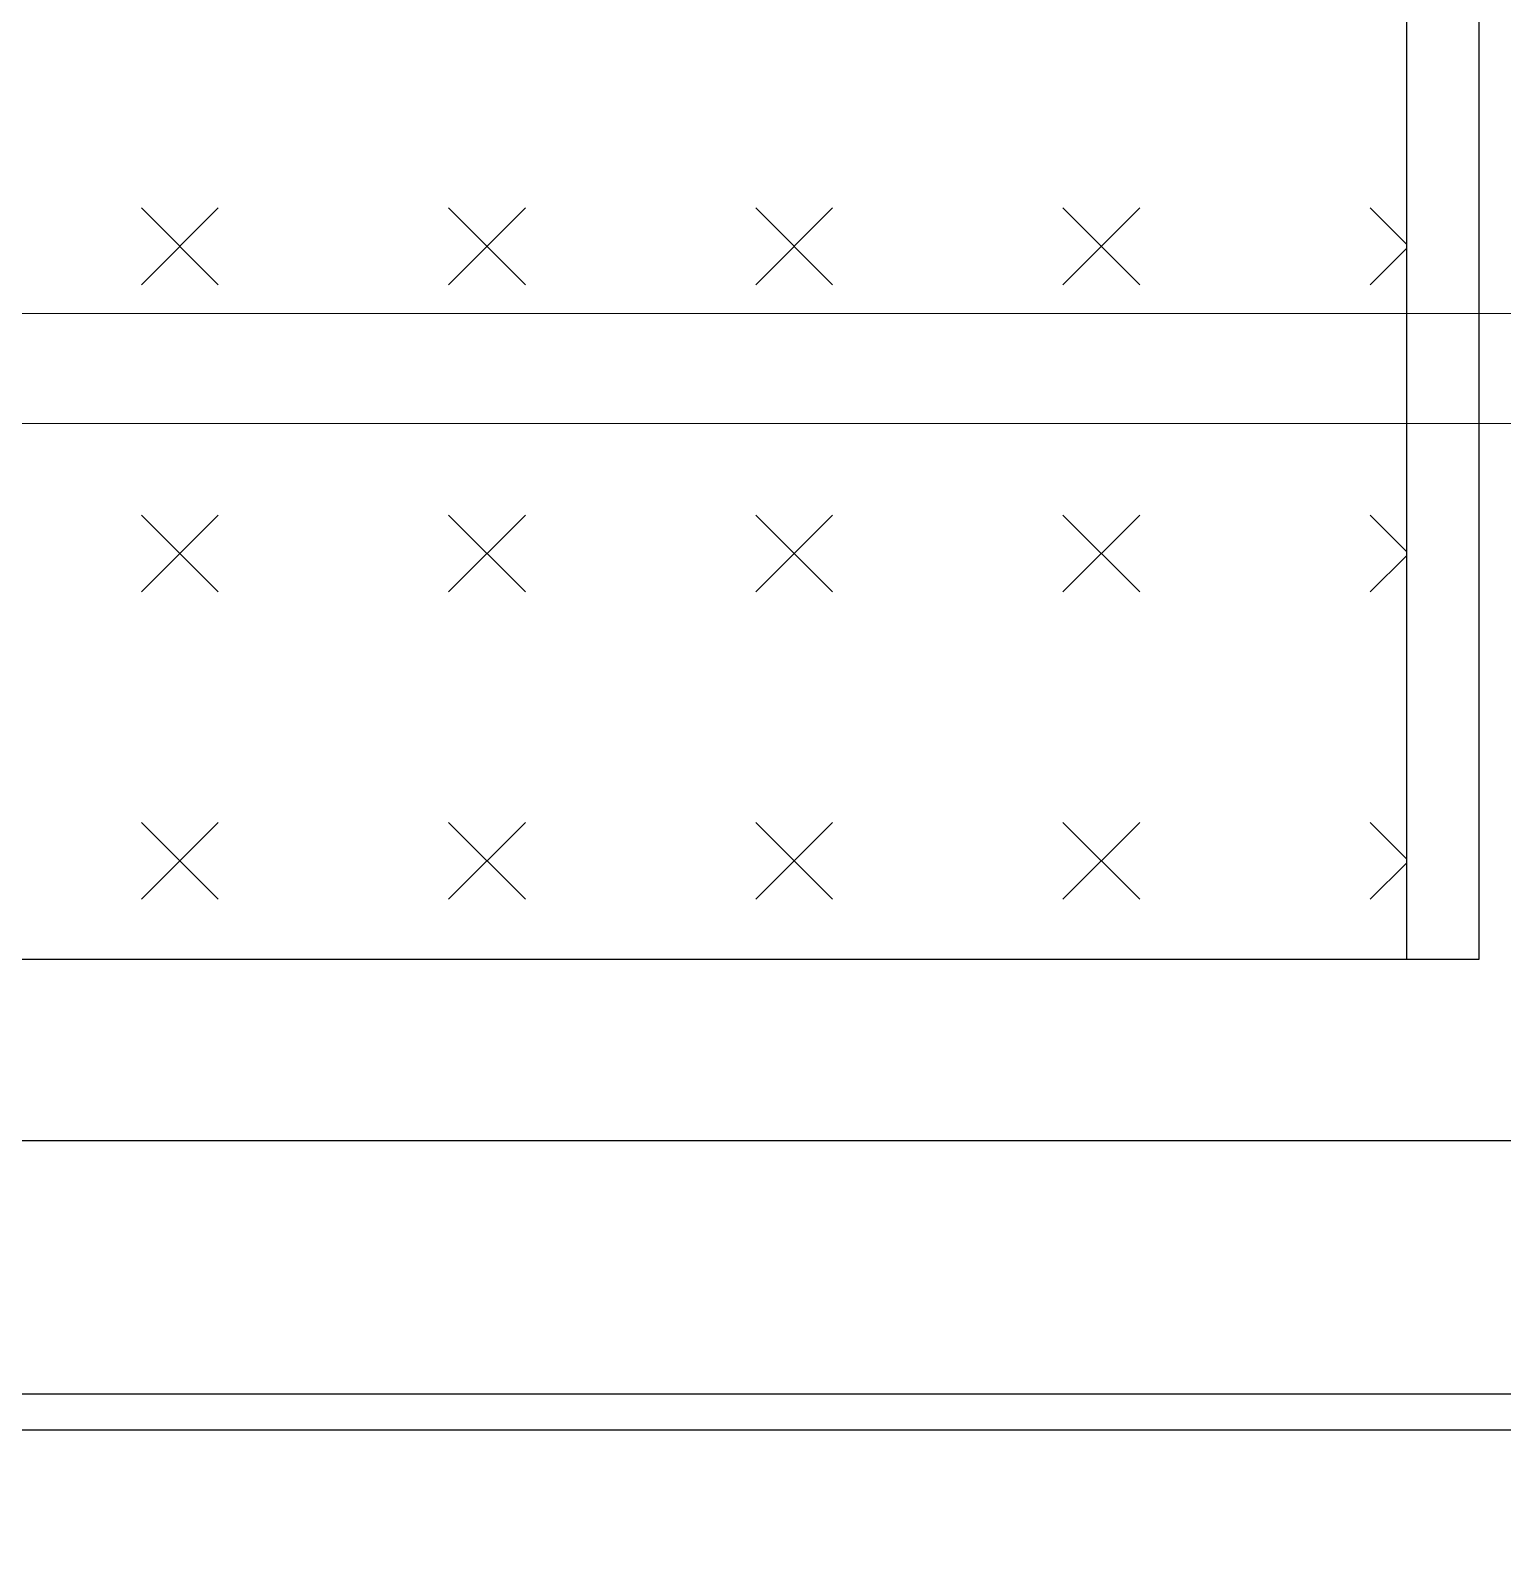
# Model space of a CAD drawing. Header units: millimetres. Extents: x -27408 to 60590, y 623 to 42257.
# Drawn here: x 56845.46 to 56865.34, y 17682.34 to 17703.06 of the extents above; entities that cross this region are included whole.
import ezdxf

# ---------------------------------------------------------------- set-up
doc = ezdxf.new("R2010")
doc.units = ezdxf.units.MM
doc.header["$LTSCALE"] = 100
doc.header["$MEASUREMENT"] = 0
doc.layers.get('0').update_dxf_attribs({"linetype": 'CONTINUOUS'})
for name, color, linetype in [('A0-000 XR 평면도$0$도크레벨러', 8, 'CONTINUOUS'), ('ELE7 (0.07)', 8, 'CONTINUOUS'), ('ELE9', 9, 'CONTINUOUS'), ('OVERHEAD DOOR - 1', 4, 'CONTINUOUS'), ('OVERHEAD DOOR - ELE', 9, 'CONTINUOUS'), ('주차-화물', 251, 'CONTINUOUS')]:
    doc.layers.add(name, color=color, linetype=linetype)

# ---------------------------------------------------------------- blocks, each defined once
blk = doc.blocks.new('A$Ca9da7916')
at = {"layer": 'ELE7 (0.07)', "ltscale": 0.002}
blk.add_line((227, 4275), (227, 6725), dxfattribs=at)
at = {"layer": 'OVERHEAD DOOR - 1', "lineweight": 0}
for p, q in [((722, 6770.4), (722, 4229.6)), ((798, 4229.6), (798, 6770.4))]:
    blk.add_line(p, q, dxfattribs=at)
at = {"layer": 'OVERHEAD DOOR - ELE', "ltscale": 0.002}
blk.add_line((27, 6725), (27, 4275), dxfattribs=at)
blk = doc.blocks.new('A$C9dd89177')
at = {"layer": '주차-화물', "ltscale": 0.1}
blk.add_lwpolyline([(0, 0), (11000, 0), (11000, 3250), (0, 3250), (0, 0), (11000, 3250)], dxfattribs=at)
blk = doc.blocks.new('A0-000 XR 평면도$0$A$C38510432')
at = {"layer": 'A0-000 XR 평면도$0$도크레벨러', "ltscale": 0.1}
h = blk.add_hatch(dxfattribs=at)
h.set_pattern_fill('CROSS', color=256, scale=600, angle=45)
h.set_pattern_definition([(45, (-8091212.42, -1472050.7), (1e-14, 212.1320344), [75, -225]), (135, (-8091159.39, -1472050.7), (-212.1320344, 3e-14), [75, -225])])
h.paths.add_polyline_path([(0, 1950), (2950, 1950), (2950, 50), (0, 50)])
for points in [[(0, 2000), (3000, 2000), (3000, 0), (0, 0)], [(0, 1950), (2950, 1950), (2950, 50), (0, 50)]]:
    blk.add_lwpolyline(points, close=True, dxfattribs=at)
blk = doc.blocks.new('B2FF')
at = {"layer": 'ELE9', "color": 253, "ltscale": 0.1}
for name, p, rotation in [('A0-000 XR 평면도$0$A$C38510432', (37192424.7, 565196.3), 90), ('A$C9dd89177', (37193049.7, 553896.3), 90.00000000000001)]:
    blk.add_blockref(name, p, dxfattribs=dict(at, rotation=rotation))
at = {"layer": 'ELE9', "color": 253, "ltscale": 0.1, "xscale": -1, "rotation": 270}
blk.add_blockref('A$Ca9da7916', (37185924.7, 564844.3), dxfattribs=at)

msp = doc.modelspace()

# ---------------------------------------------------------------- block references
at = {"xscale": 0.01956471256889679, "yscale": 0.01956471256889679, "zscale": 0.01956471256889679}
msp.add_blockref('B2FF', (-670794.073, 6632.608), dxfattribs=at)

doc.saveas('drawing.dxf')
